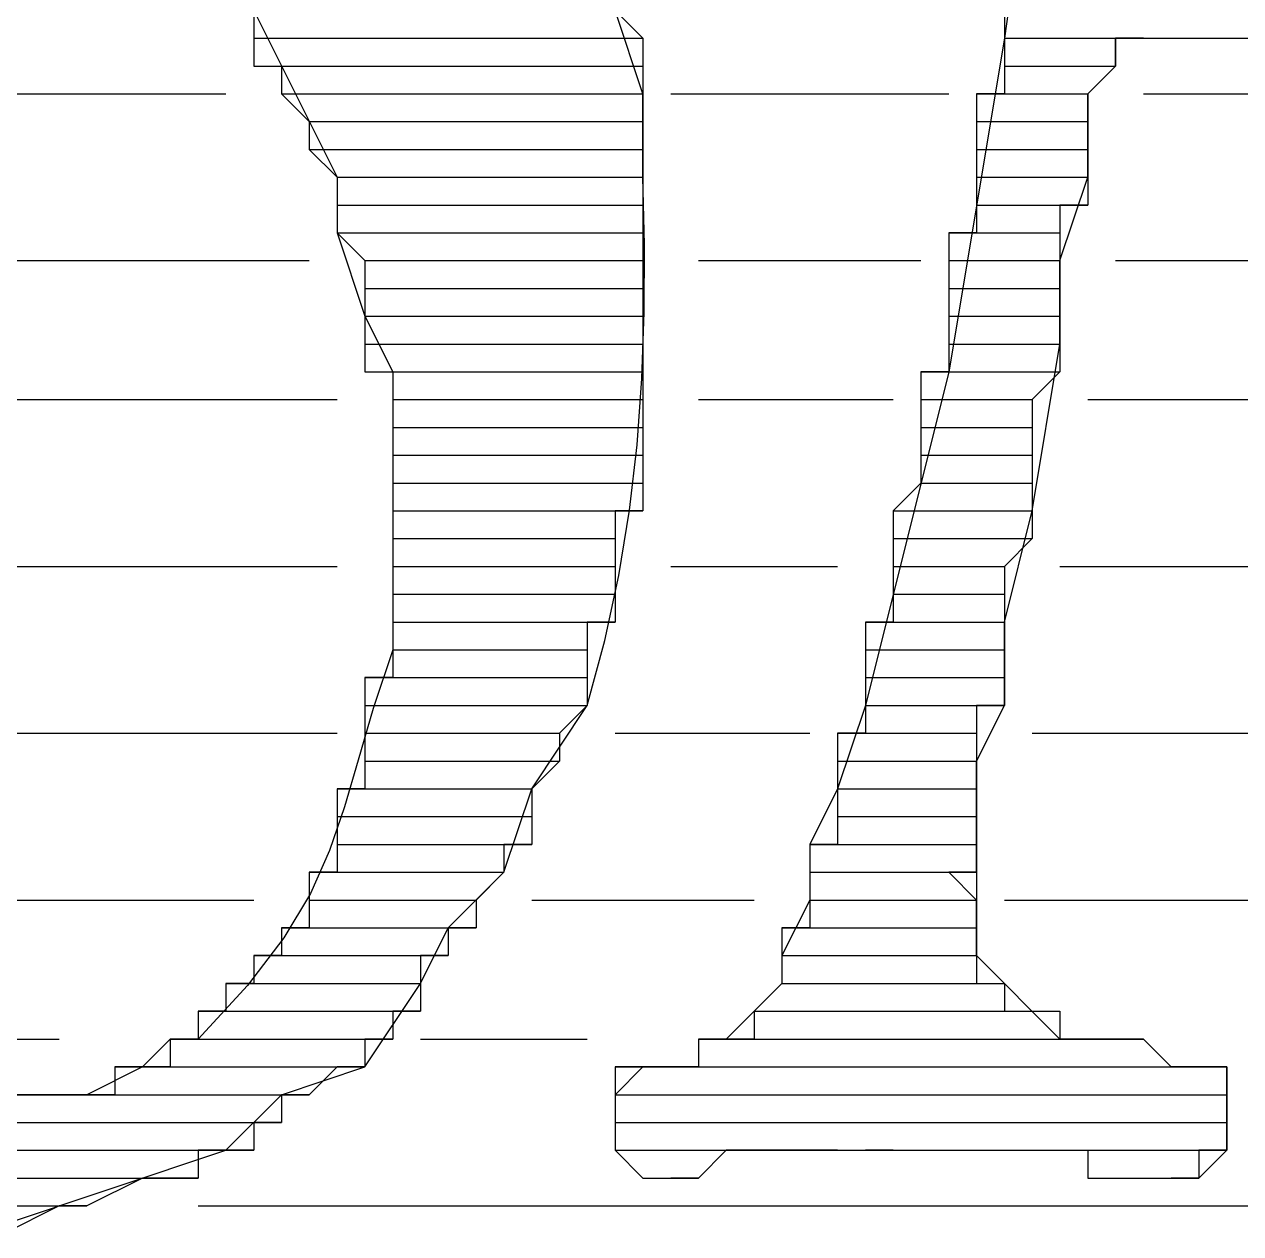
# Model space of a CAD drawing. Header units: metres. Extents: x 45 to 1207, y 17 to 774.
# Drawn here: x 970.02 to 980.52, y 27.12 to 37.56 of the extents above; entities that cross this region are included whole.
import ezdxf

# ---------------------------------------------------------------- set-up
doc = ezdxf.new("R2010")
doc.units = ezdxf.units.M

msp = doc.modelspace()

# ---------------------------------------------------------------- linework, layer by layer
for p, q in [((978.72, 39.12), (978.48, 37.44)), ((972, 37.68), (972, 37.44)), ((972, 37.68), (972.72, 36.24)), ((975.12, 37.68), (975.36, 37.44)), ((975.36, 36.96), (975.12, 37.68)), ((978.48, 37.68), (978.48, 37.44)), ((972, 37.44), (975.36, 37.44)), ((972, 37.44), (975.36, 37.44)), ((972, 37.44), (975.36, 37.44)), ((972, 37.44), (975.36, 37.44)), ((972, 37.44), (975.36, 37.44)), ((972, 37.44), (975.36, 37.44)), ((972, 37.44), (975.36, 37.44)), ((972, 37.44), (975.36, 37.44)), ((972, 37.44), (975.36, 37.44)), ((972, 37.44), (975.36, 37.44)), ((972, 37.44), (975.36, 37.44)), ((972, 37.44), (972, 37.2)), ((972, 37.44), (975.36, 37.44)), ((975.36, 37.44), (975.36, 37.2)), ((978.48, 37.44), (978, 34.56)), ((978.48, 37.44), (986.88, 37.44)), ((978.48, 37.44), (979.68, 37.44)), ((978.48, 37.44), (979.68, 37.44)), ((978.48, 37.44), (979.68, 37.44)), ((978.48, 37.44), (979.68, 37.44)), ((978.48, 37.44), (979.44, 37.44)), ((978.48, 37.44), (979.68, 37.44)), ((978.48, 37.44), (979.44, 37.44)), ((978.48, 37.44), (979.44, 37.44)), ((978.48, 37.44), (979.44, 37.44)), ((978.48, 37.44), (979.44, 37.44)), ((978.48, 37.44), (978.48, 37.2)), ((978.48, 37.44), (979.44, 37.44)), ((979.68, 37.44), (979.44, 37.44)), ((979.44, 37.44), (979.44, 37.2)), ((979.44, 37.2), (979.44, 37.44)), ((979.44, 37.44), (983.52, 37.44)), ((979.68, 37.44), (983.52, 37.44)), ((972, 37.2), (975.36, 37.2)), ((972, 37.2), (975.36, 37.2)), ((972, 37.2), (975.36, 37.2)), ((972.24, 37.2), (975.36, 37.2)), ((972.24, 37.2), (975.36, 37.2)), ((972.24, 37.2), (972.24, 36.96)), ((972.24, 37.2), (975.36, 37.2)), ((975.36, 37.2), (975.36, 36.96)), ((978.48, 37.2), (979.44, 37.2)), ((978.48, 37.2), (979.44, 37.2)), ((978.48, 37.2), (979.44, 37.2)), ((978.48, 37.2), (979.44, 37.2)), ((978.48, 37.2), (979.44, 37.2)), ((978.48, 37.2), (978.48, 36.96)), ((978.48, 37.2), (979.44, 37.2)), ((979.44, 37.2), (979.2, 36.96)), ((979.2, 36.96), (979.44, 37.2)), ((962.16, 36.96), (971.76, 36.96)), ((972.24, 36.96), (975.36, 36.96)), ((972.24, 36.96), (975.36, 36.96)), ((972.24, 36.96), (975.36, 36.96)), ((972.24, 36.96), (975.36, 36.96)), ((972.24, 36.96), (975.36, 36.96)), ((972.24, 36.96), (972.48, 36.72)), ((972.24, 36.96), (975.36, 36.96)), ((975.36, 36.96), (975.36, 36.72)), ((975.36, 36.24), (975.36, 36.96)), ((975.6, 36.96), (978, 36.96)), ((978.48, 36.96), (978.24, 36.96)), ((978.24, 36.96), (979.2, 36.96)), ((978.24, 36.96), (978.24, 36.72)), ((978.24, 36.96), (979.2, 36.96)), ((978.48, 36.96), (979.2, 36.96)), ((978.48, 36.96), (979.2, 36.96)), ((978.48, 36.96), (979.2, 36.96)), ((978.48, 36.96), (979.2, 36.96)), ((979.2, 36.96), (979.2, 36.72)), ((979.2, 36.24), (979.2, 36.96)), ((979.68, 36.96), (983.52, 36.96)), ((972.48, 36.72), (975.36, 36.72)), ((972.48, 36.72), (975.36, 36.72)), ((972.48, 36.72), (975.36, 36.72)), ((972.48, 36.72), (972.48, 36.48)), ((972.48, 36.72), (975.36, 36.72)), ((975.36, 36.72), (975.36, 36.48)), ((978.24, 36.72), (979.2, 36.72)), ((978.24, 36.72), (979.2, 36.72)), ((978.24, 36.72), (979.2, 36.72)), ((978.24, 36.72), (978.24, 36.48)), ((978.24, 36.72), (979.2, 36.72)), ((979.2, 36.72), (979.2, 36.48)), ((972.48, 36.48), (975.36, 36.48)), ((972.48, 36.48), (975.36, 36.48)), ((972.48, 36.48), (975.36, 36.48)), ((972.48, 36.48), (975.36, 36.48)), ((972.48, 36.48), (975.36, 36.48)), ((972.48, 36.48), (975.36, 36.48)), ((972.48, 36.48), (975.36, 36.48)), ((972.48, 36.48), (975.36, 36.48)), ((972.48, 36.48), (975.36, 36.48)), ((972.48, 36.48), (972.72, 36.24)), ((972.48, 36.48), (975.36, 36.48)), ((975.36, 36.48), (975.36, 36.24)), ((978.24, 36.48), (979.2, 36.48)), ((978.24, 36.48), (979.2, 36.48)), ((978.24, 36.48), (979.2, 36.48)), ((978.24, 36.48), (979.2, 36.48)), ((978.24, 36.48), (979.2, 36.48)), ((978.24, 36.48), (979.2, 36.48)), ((978.24, 36.48), (979.2, 36.48)), ((978.24, 36.48), (979.2, 36.48)), ((978.24, 36.48), (979.2, 36.48)), ((978.24, 36.48), (978.24, 36.24)), ((978.24, 36.48), (979.2, 36.48)), ((979.2, 36.48), (979.2, 36.24)), ((972.72, 36.24), (975.36, 36.24)), ((972.72, 36.24), (975.36, 36.24)), ((972.72, 36.24), (975.36, 36.24)), ((972.72, 36.24), (975.36, 36.24)), ((972.72, 36.24), (975.36, 36.24)), ((972.72, 36.24), (975.36, 36.24)), ((972.72, 36.24), (975.36, 36.24)), ((972.72, 36.24), (975.36, 36.24)), ((972.72, 36.24), (975.36, 36.24)), ((972.72, 36.24), (972.72, 36)), ((972.72, 36.24), (975.36, 36.24)), ((972.72, 36.24), (972.72, 35.76)), ((975.36, 36.24), (975.36, 36)), ((978.24, 36.24), (979.2, 36.24)), ((978.24, 36.24), (979.2, 36.24)), ((978.24, 36.24), (979.2, 36.24)), ((978.24, 36.24), (979.2, 36.24)), ((978.24, 36.24), (979.2, 36.24)), ((978.24, 36.24), (979.2, 36.24)), ((978.24, 36.24), (979.2, 36.24)), ((978.24, 36.24), (979.2, 36.24)), ((978.24, 36.24), (979.2, 36.24)), ((978.24, 36.24), (978.24, 36)), ((978.24, 36.24), (979.2, 36.24)), ((978.96, 35.52), (979.2, 36.24)), ((979.2, 36.24), (979.2, 36)), ((972.72, 36), (975.36, 36)), ((972.72, 36), (975.36, 36)), ((972.72, 36), (975.36, 36)), ((972.72, 36), (975.36, 36)), ((972.72, 36), (975.36, 36)), ((972.72, 36), (975.36, 36)), ((972.72, 36), (975.36, 36)), ((972.72, 36), (972.72, 35.76)), ((972.72, 36), (975.36, 36)), ((975.36, 36), (975.36, 35.76)), ((978.24, 36), (979.2, 36)), ((978.24, 36), (979.2, 36)), ((978.24, 36), (979.2, 36)), ((978.24, 36), (979.2, 36)), ((978.24, 36), (979.2, 36)), ((978.24, 36), (978.96, 36)), ((978.24, 36), (979.2, 36)), ((978.24, 36), (978.24, 35.76)), ((978.24, 36), (978.96, 36)), ((979.2, 36), (978.96, 36)), ((978.96, 36), (978.96, 35.76)), ((972.72, 35.76), (975.36, 35.76)), ((972.72, 35.76), (975.36, 35.76)), ((972.72, 35.76), (975.36, 35.76)), ((972.72, 35.76), (972.96, 35.52)), ((972.72, 35.76), (975.36, 35.76)), ((972.72, 35.76), (972.96, 35.04)), ((975.36, 35.76), (975.36, 35.52)), ((978.24, 35.76), (978, 35.76)), ((978, 35.76), (978.96, 35.76)), ((978, 35.76), (978, 35.52)), ((978, 35.76), (978.96, 35.76)), ((978.24, 35.76), (978.96, 35.76)), ((978.24, 35.76), (978.96, 35.76)), ((978.96, 35.76), (978.96, 35.52)), ((966.24, 35.52), (972.48, 35.52)), ((972.96, 35.52), (975.36, 35.52)), ((972.96, 35.52), (975.36, 35.52)), ((972.96, 35.52), (975.36, 35.52)), ((972.96, 35.52), (975.36, 35.52)), ((972.96, 35.52), (975.36, 35.52)), ((972.96, 35.52), (975.36, 35.52)), ((972.96, 35.52), (975.36, 35.52)), ((972.96, 35.52), (975.36, 35.52)), ((972.96, 35.52), (975.36, 35.52)), ((972.96, 35.52), (975.36, 35.52)), ((972.96, 35.52), (975.36, 35.52)), ((972.96, 35.52), (972.96, 35.28)), ((972.96, 35.52), (975.36, 35.52)), ((975.36, 35.52), (975.36, 35.28)), ((975.84, 35.52), (977.76, 35.52)), ((978, 35.52), (978.96, 35.52)), ((978, 35.52), (978.96, 35.52)), ((978, 35.52), (978.96, 35.52)), ((978, 35.52), (978.96, 35.52)), ((978, 35.52), (978.96, 35.52)), ((978, 35.52), (978.96, 35.52)), ((978, 35.52), (978.96, 35.52)), ((978, 35.52), (978.96, 35.52)), ((978, 35.52), (978.96, 35.52)), ((978, 35.52), (978.96, 35.52)), ((978, 35.52), (978.96, 35.52)), ((978, 35.52), (978, 35.28)), ((978, 35.52), (978.96, 35.52)), ((978.96, 35.52), (978.96, 35.28)), ((978.96, 34.8), (978.96, 35.52)), ((979.44, 35.52), (984, 35.52)), ((972.96, 35.28), (975.36, 35.28)), ((972.96, 35.28), (972.96, 35.04)), ((972.96, 35.28), (975.36, 35.28)), ((975.36, 35.28), (975.36, 35.04)), ((978, 35.28), (978.96, 35.28)), ((978, 35.28), (978, 35.04)), ((978, 35.28), (978.96, 35.28)), ((978.96, 35.28), (978.96, 35.04)), ((972.96, 35.04), (975.36, 35.04)), ((972.96, 35.04), (975.36, 35.04)), ((972.96, 35.04), (975.36, 35.04)), ((972.96, 35.04), (975.36, 35.04)), ((972.96, 35.04), (975.36, 35.04)), ((972.96, 35.04), (972.96, 34.8)), ((972.96, 35.04), (975.36, 35.04)), ((972.96, 35.04), (973.2, 34.56)), ((975.36, 35.04), (975.36, 34.8)), ((978, 35.04), (978.96, 35.04)), ((978, 35.04), (978.96, 35.04)), ((978, 35.04), (978.96, 35.04)), ((978, 35.04), (978.96, 35.04)), ((978, 35.04), (978.96, 35.04)), ((978, 35.04), (978, 34.8)), ((978, 35.04), (978.96, 35.04)), ((978.96, 35.04), (978.96, 34.8)), ((972.96, 34.8), (975.36, 34.8)), ((972.96, 34.8), (975.36, 34.8)), ((972.96, 34.8), (975.36, 34.8)), ((972.96, 34.8), (972.96, 34.56)), ((972.96, 34.8), (975.36, 34.8)), ((975.36, 34.8), (975.36, 34.56)), ((978, 34.8), (978.96, 34.8)), ((978, 34.8), (978.96, 34.8)), ((978, 34.8), (978.96, 34.8)), ((978, 34.8), (978, 34.56)), ((978, 34.8), (978.96, 34.8)), ((978.72, 33.36), (978.96, 34.8)), ((978.96, 34.8), (978.96, 34.56)), ((972.96, 34.56), (975.36, 34.56)), ((972.96, 34.56), (975.36, 34.56)), ((972.96, 34.56), (975.36, 34.56)), ((972.96, 34.56), (975.36, 34.56)), ((972.96, 34.56), (975.36, 34.56)), ((972.96, 34.56), (975.36, 34.56)), ((972.96, 34.56), (975.36, 34.56)), ((973.2, 34.56), (973.2, 34.32)), ((973.2, 34.56), (975.36, 34.56)), ((973.2, 34.56), (973.2, 32.16)), ((975.36, 34.56), (975.36, 34.32)), ((978, 34.56), (977.28, 31.68)), ((978, 34.56), (977.76, 34.56)), ((977.76, 34.56), (978.96, 34.56)), ((977.76, 34.56), (978.96, 34.56)), ((977.76, 34.56), (978.96, 34.56)), ((977.76, 34.56), (978.96, 34.56)), ((977.76, 34.56), (978.96, 34.56)), ((977.76, 34.56), (977.76, 34.32)), ((977.76, 34.56), (978.96, 34.56)), ((978, 34.56), (978.96, 34.56)), ((978, 34.56), (978.96, 34.56)), ((978.96, 34.56), (978.72, 34.32)), ((966.48, 34.32), (972.72, 34.32)), ((973.2, 34.32), (975.36, 34.32)), ((973.2, 34.32), (975.36, 34.32)), ((973.2, 34.32), (975.36, 34.32)), ((973.2, 34.32), (973.2, 34.08)), ((973.2, 34.32), (975.36, 34.32)), ((975.36, 34.32), (975.36, 34.08)), ((975.84, 34.32), (977.52, 34.32)), ((977.76, 34.32), (978.72, 34.32)), ((977.76, 34.32), (978.72, 34.32)), ((977.76, 34.32), (978.72, 34.32)), ((977.76, 34.32), (977.76, 34.08)), ((977.76, 34.32), (978.72, 34.32)), ((978.72, 34.32), (978.72, 34.08)), ((979.2, 34.32), (984.24, 34.32)), ((973.2, 34.08), (975.36, 34.08)), ((973.2, 34.08), (973.2, 33.84)), ((973.2, 34.08), (975.36, 34.08)), ((975.36, 34.08), (975.36, 33.84)), ((977.76, 34.08), (978.72, 34.08)), ((977.76, 34.08), (977.76, 33.84)), ((977.76, 34.08), (978.72, 34.08)), ((978.72, 34.08), (978.72, 33.84)), ((973.2, 33.84), (975.36, 33.84)), ((973.2, 33.84), (975.36, 33.84)), ((973.2, 33.84), (975.36, 33.84)), ((973.2, 33.84), (975.36, 33.84)), ((973.2, 33.84), (975.36, 33.84)), ((973.2, 33.84), (973.2, 33.6)), ((973.2, 33.84), (975.36, 33.84)), ((975.36, 33.84), (975.36, 33.6)), ((977.76, 33.84), (978.72, 33.84)), ((977.76, 33.84), (978.72, 33.84)), ((977.76, 33.84), (978.72, 33.84)), ((977.76, 33.84), (978.72, 33.84)), ((977.76, 33.84), (978.72, 33.84)), ((977.76, 33.84), (977.76, 33.6)), ((977.76, 33.84), (978.72, 33.84)), ((978.72, 33.84), (978.72, 33.6)), ((973.2, 33.6), (975.36, 33.6)), ((973.2, 33.6), (975.36, 33.6)), ((973.2, 33.6), (975.36, 33.6)), ((973.2, 33.6), (975.36, 33.6)), ((973.2, 33.6), (975.36, 33.6)), ((973.2, 33.6), (973.2, 33.36)), ((973.2, 33.6), (975.36, 33.6)), ((975.36, 33.6), (975.36, 33.36)), ((977.76, 33.6), (977.52, 33.36)), ((977.76, 33.6), (978.72, 33.6)), ((977.76, 33.6), (978.72, 33.6)), ((977.76, 33.6), (978.72, 33.6)), ((977.76, 33.6), (978.72, 33.6)), ((977.76, 33.6), (978.72, 33.6)), ((977.76, 33.6), (978.72, 33.6)), ((978.72, 33.6), (978.72, 33.36)), ((973.2, 33.36), (975.36, 33.36)), ((973.2, 33.36), (975.36, 33.36)), ((973.2, 33.36), (975.36, 33.36)), ((973.2, 33.36), (975.12, 33.36)), ((973.2, 33.36), (975.36, 33.36)), ((973.2, 33.36), (973.2, 33.12)), ((973.2, 33.36), (975.12, 33.36)), ((975.36, 33.36), (975.12, 33.36)), ((975.12, 33.36), (975.12, 33.12)), ((977.52, 33.36), (978.72, 33.36)), ((977.52, 33.36), (978.72, 33.36)), ((977.52, 33.36), (978.72, 33.36)), ((977.52, 33.36), (978.72, 33.36)), ((977.52, 33.36), (978.72, 33.36)), ((977.52, 33.36), (977.52, 33.12)), ((977.52, 33.36), (978.72, 33.36)), ((978.48, 32.4), (978.72, 33.36)), ((978.72, 33.36), (978.72, 33.12)), ((973.2, 33.12), (975.12, 33.12)), ((973.2, 33.12), (973.2, 32.88)), ((973.2, 33.12), (975.12, 33.12)), ((975.12, 33.12), (975.12, 32.88)), ((977.52, 33.12), (978.72, 33.12)), ((977.52, 33.12), (977.52, 32.88)), ((977.52, 33.12), (978.72, 33.12)), ((978.72, 33.12), (978.48, 32.88)), ((966.96, 32.88), (972.72, 32.88)), ((973.2, 32.88), (975.12, 32.88)), ((973.2, 32.88), (973.2, 32.64)), ((973.2, 32.88), (975.12, 32.88)), ((975.12, 32.88), (975.12, 32.64)), ((975.6, 32.88), (977.04, 32.88)), ((977.52, 32.88), (978.48, 32.88)), ((977.52, 32.88), (977.52, 32.64)), ((977.52, 32.88), (978.48, 32.88)), ((978.48, 32.88), (978.48, 32.64)), ((978.96, 32.88), (984.48, 32.88)), ((973.2, 32.64), (975.12, 32.64)), ((973.2, 32.64), (975.12, 32.64)), ((973.2, 32.64), (975.12, 32.64)), ((973.2, 32.64), (975.12, 32.64)), ((973.2, 32.64), (975.12, 32.64)), ((973.2, 32.64), (975.12, 32.64)), ((973.2, 32.64), (975.12, 32.64)), ((973.2, 32.64), (973.2, 32.4)), ((973.2, 32.64), (975.12, 32.64)), ((975.12, 32.64), (975.12, 32.4)), ((977.52, 32.64), (978.48, 32.64)), ((977.52, 32.64), (978.48, 32.64)), ((977.52, 32.64), (978.48, 32.64)), ((977.52, 32.64), (978.48, 32.64)), ((977.52, 32.64), (978.48, 32.64)), ((977.52, 32.64), (978.48, 32.64)), ((977.52, 32.64), (978.48, 32.64)), ((977.52, 32.64), (977.52, 32.4)), ((977.52, 32.64), (978.48, 32.64)), ((978.48, 32.64), (978.48, 32.4)), ((973.2, 32.4), (975.12, 32.4)), ((973.2, 32.4), (975.12, 32.4)), ((973.2, 32.4), (975.12, 32.4)), ((973.2, 32.4), (974.88, 32.4)), ((973.2, 32.4), (975.12, 32.4)), ((973.2, 32.4), (973.2, 32.16)), ((973.2, 32.4), (974.88, 32.4)), ((975.12, 32.4), (974.88, 32.4)), ((974.88, 32.4), (974.88, 32.16)), ((977.52, 32.4), (977.28, 32.4)), ((977.28, 32.4), (978.48, 32.4)), ((977.28, 32.4), (978.48, 32.4)), ((977.28, 32.4), (978.48, 32.4)), ((977.28, 32.4), (977.28, 32.16)), ((977.28, 32.4), (978.48, 32.4)), ((977.52, 32.4), (978.48, 32.4)), ((977.52, 32.4), (978.48, 32.4)), ((978.48, 32.4), (978.48, 32.16)), ((978.48, 31.68), (978.48, 32.4)), ((973.2, 32.16), (974.88, 32.16)), ((973.2, 32.16), (974.88, 32.16)), ((973.2, 32.16), (974.88, 32.16)), ((973.2, 32.16), (974.88, 32.16)), ((973.2, 32.16), (974.88, 32.16)), ((973.2, 32.16), (973.2, 31.92)), ((973.2, 32.16), (974.88, 32.16)), ((974.88, 32.16), (974.88, 31.92)), ((977.28, 32.16), (978.48, 32.16)), ((977.28, 32.16), (978.48, 32.16)), ((977.28, 32.16), (978.48, 32.16)), ((977.28, 32.16), (978.48, 32.16)), ((977.28, 32.16), (978.48, 32.16)), ((977.28, 32.16), (977.28, 31.92)), ((977.28, 32.16), (978.48, 32.16)), ((978.48, 32.16), (978.48, 31.92)), ((973.2, 31.92), (972.96, 31.92)), ((972.96, 31.92), (974.88, 31.92)), ((972.96, 31.92), (972.96, 31.68)), ((972.96, 31.92), (974.88, 31.92)), ((973.2, 31.92), (974.88, 31.92)), ((973.2, 31.92), (974.88, 31.92)), ((974.88, 31.92), (974.88, 31.68)), ((977.28, 31.92), (978.48, 31.92)), ((977.28, 31.92), (978.48, 31.92)), ((977.28, 31.92), (978.48, 31.92)), ((977.28, 31.92), (977.28, 31.68)), ((977.28, 31.92), (978.48, 31.92)), ((978.48, 31.92), (978.48, 31.68)), ((972.96, 31.68), (974.88, 31.68)), ((972.96, 31.68), (974.88, 31.68)), ((972.96, 31.68), (974.88, 31.68)), ((972.96, 31.68), (974.88, 31.68)), ((972.96, 31.68), (974.88, 31.68)), ((972.96, 31.68), (974.88, 31.68)), ((972.96, 31.68), (974.88, 31.68)), ((972.96, 31.68), (974.88, 31.68)), ((972.96, 31.68), (974.88, 31.68)), ((972.96, 31.68), (974.88, 31.68)), ((972.96, 31.68), (974.88, 31.68)), ((972.96, 31.68), (974.88, 31.68)), ((972.96, 31.68), (974.88, 31.68)), ((972.96, 31.68), (972.96, 31.44)), ((972.96, 31.68), (974.88, 31.68)), ((974.4, 30.96), (974.88, 31.68)), ((974.88, 31.68), (974.64, 31.44)), ((977.28, 31.68), (977.04, 30.96)), ((977.28, 31.68), (978.48, 31.68)), ((977.28, 31.68), (978.48, 31.68)), ((977.28, 31.68), (978.48, 31.68)), ((977.28, 31.68), (978.48, 31.68)), ((977.28, 31.68), (978.48, 31.68)), ((977.28, 31.68), (978.24, 31.68)), ((977.28, 31.68), (978.48, 31.68)), ((977.28, 31.68), (978.24, 31.68)), ((977.28, 31.68), (978.24, 31.68)), ((977.28, 31.68), (978.24, 31.68)), ((977.28, 31.68), (978.24, 31.68)), ((977.28, 31.68), (978.24, 31.68)), ((977.28, 31.68), (978.24, 31.68)), ((977.28, 31.68), (977.28, 31.44)), ((977.28, 31.68), (978.24, 31.68)), ((978.48, 31.68), (978.24, 31.68)), ((978.24, 31.68), (978.24, 31.44)), ((978.24, 31.2), (978.48, 31.68)), ((967.2, 31.44), (972.72, 31.44)), ((972.96, 31.44), (974.64, 31.44)), ((972.96, 31.44), (974.64, 31.44)), ((972.96, 31.44), (974.64, 31.44)), ((972.96, 31.44), (974.64, 31.44)), ((972.96, 31.44), (974.64, 31.44)), ((972.96, 31.44), (972.96, 31.2)), ((972.96, 31.44), (974.64, 31.44)), ((974.64, 31.44), (974.64, 31.2)), ((975.12, 31.44), (976.8, 31.44)), ((977.28, 31.44), (977.04, 31.44)), ((977.04, 31.44), (978.24, 31.44)), ((977.04, 31.44), (978.24, 31.44)), ((977.04, 31.44), (978.24, 31.44)), ((977.04, 31.44), (977.04, 31.2)), ((977.04, 31.44), (978.24, 31.44)), ((977.28, 31.44), (978.24, 31.44)), ((977.28, 31.44), (978.24, 31.44)), ((978.24, 31.44), (978.24, 31.2)), ((978.72, 31.44), (984.72, 31.44)), ((972.96, 31.2), (974.64, 31.2)), ((972.96, 31.2), (974.64, 31.2)), ((972.96, 31.2), (974.64, 31.2)), ((972.96, 31.2), (974.64, 31.2)), ((972.96, 31.2), (974.64, 31.2)), ((972.96, 31.2), (974.64, 31.2)), ((972.96, 31.2), (974.64, 31.2)), ((972.96, 31.2), (974.64, 31.2)), ((972.96, 31.2), (974.64, 31.2)), ((972.96, 31.2), (972.96, 30.96)), ((972.96, 31.2), (974.64, 31.2)), ((974.64, 31.2), (974.4, 30.96)), ((977.04, 31.2), (978.24, 31.2)), ((977.04, 31.2), (978.24, 31.2)), ((977.04, 31.2), (978.24, 31.2)), ((977.04, 31.2), (978.24, 31.2)), ((977.04, 31.2), (978.24, 31.2)), ((977.04, 31.2), (978.24, 31.2)), ((977.04, 31.2), (978.24, 31.2)), ((977.04, 31.2), (978.24, 31.2)), ((977.04, 31.2), (978.24, 31.2)), ((977.04, 31.2), (977.04, 30.96)), ((977.04, 31.2), (978.24, 31.2)), ((978.24, 31.2), (978.24, 30.96)), ((978.24, 30.24), (978.24, 31.2)), ((972.96, 30.96), (972.72, 30.96)), ((972.72, 30.96), (974.4, 30.96)), ((972.72, 30.96), (974.4, 30.96)), ((972.72, 30.96), (974.4, 30.96)), ((972.72, 30.96), (972.72, 30.72)), ((972.72, 30.96), (974.4, 30.96)), ((972.96, 30.96), (974.4, 30.96)), ((972.96, 30.96), (974.4, 30.96)), ((972.96, 30.96), (974.4, 30.96)), ((972.96, 30.96), (974.4, 30.96)), ((972.96, 30.96), (974.4, 30.96)), ((972.96, 30.96), (974.4, 30.96)), ((972.96, 30.96), (974.4, 30.96)), ((972.96, 30.96), (974.4, 30.96)), ((974.16, 30.24), (974.4, 30.96)), ((974.4, 30.96), (974.4, 30.72)), ((977.04, 30.96), (976.8, 30.48)), ((977.04, 30.96), (978.24, 30.96)), ((977.04, 30.96), (978.24, 30.96)), ((977.04, 30.96), (978.24, 30.96)), ((977.04, 30.96), (978.24, 30.96)), ((977.04, 30.96), (978.24, 30.96)), ((977.04, 30.96), (978.24, 30.96)), ((977.04, 30.96), (978.24, 30.96)), ((977.04, 30.96), (978.24, 30.96)), ((977.04, 30.96), (978.24, 30.96)), ((977.04, 30.96), (978.24, 30.96)), ((977.04, 30.96), (978.24, 30.96)), ((977.04, 30.96), (977.04, 30.72)), ((977.04, 30.96), (978.24, 30.96)), ((978.24, 30.96), (978.24, 30.72)), ((972.72, 30.72), (974.4, 30.72)), ((972.72, 30.72), (974.4, 30.72)), ((972.72, 30.72), (974.4, 30.72)), ((972.72, 30.72), (972.72, 30.48)), ((972.72, 30.72), (974.4, 30.72)), ((974.4, 30.72), (974.4, 30.48)), ((977.04, 30.72), (978.24, 30.72)), ((977.04, 30.72), (978.24, 30.72)), ((977.04, 30.72), (978.24, 30.72)), ((977.04, 30.72), (977.04, 30.48)), ((977.04, 30.72), (978.24, 30.72)), ((978.24, 30.72), (978.24, 30.48)), ((972.72, 30.48), (974.4, 30.48)), ((972.72, 30.48), (974.4, 30.48)), ((972.72, 30.48), (974.4, 30.48)), ((972.72, 30.48), (974.16, 30.48)), ((972.72, 30.48), (974.4, 30.48)), ((972.72, 30.48), (974.16, 30.48)), ((972.72, 30.48), (974.16, 30.48)), ((972.72, 30.48), (974.16, 30.48)), ((972.72, 30.48), (974.16, 30.48)), ((972.72, 30.48), (974.16, 30.48)), ((972.72, 30.48), (974.16, 30.48)), ((972.72, 30.48), (974.16, 30.48)), ((972.72, 30.48), (974.16, 30.48)), ((972.72, 30.48), (972.72, 30.24)), ((972.72, 30.48), (974.16, 30.48)), ((974.4, 30.48), (974.16, 30.48)), ((974.16, 30.48), (974.16, 30.24)), ((977.04, 30.48), (976.8, 30.48)), ((976.8, 30.48), (978.24, 30.48)), ((976.8, 30.48), (978.24, 30.48)), ((976.8, 30.48), (978.24, 30.48)), ((976.8, 30.48), (976.8, 30.24)), ((976.8, 30.48), (978.24, 30.48)), ((976.8, 30.48), (976.8, 30)), ((977.04, 30.48), (978.24, 30.48)), ((977.04, 30.48), (978.24, 30.48)), ((977.04, 30.48), (978.24, 30.48)), ((977.04, 30.48), (978.24, 30.48)), ((977.04, 30.48), (978.24, 30.48)), ((977.04, 30.48), (978.24, 30.48)), ((977.04, 30.48), (978.24, 30.48)), ((977.04, 30.48), (978.24, 30.48)), ((977.04, 30.48), (978.24, 30.48)), ((977.04, 30.48), (978.24, 30.48)), ((978.24, 30.48), (978.24, 30.24)), ((972.72, 30.24), (972.48, 30.24)), ((972.48, 30.24), (974.16, 30.24)), ((972.48, 30.24), (974.16, 30.24)), ((972.48, 30.24), (974.16, 30.24)), ((972.48, 30.24), (974.16, 30.24)), ((972.48, 30.24), (974.16, 30.24)), ((972.48, 30.24), (974.16, 30.24)), ((972.48, 30.24), (974.16, 30.24)), ((972.48, 30.24), (972.48, 30)), ((972.48, 30.24), (974.16, 30.24)), ((972.72, 30.24), (974.16, 30.24)), ((972.72, 30.24), (974.16, 30.24)), ((972.72, 30.24), (974.16, 30.24)), ((972.72, 30.24), (974.16, 30.24)), ((972.72, 30.24), (974.16, 30.24)), ((972.72, 30.24), (974.16, 30.24)), ((972.72, 30.24), (974.16, 30.24)), ((972.72, 30.24), (974.16, 30.24)), ((973.68, 29.76), (974.16, 30.24)), ((974.16, 30.24), (973.92, 30)), ((976.8, 30.24), (978.24, 30.24)), ((976.8, 30.24), (978.24, 30.24)), ((976.8, 30.24), (978.24, 30.24)), ((976.8, 30.24), (978.24, 30.24)), ((976.8, 30.24), (978.24, 30.24)), ((976.8, 30.24), (978.24, 30.24)), ((976.8, 30.24), (978.24, 30.24)), ((976.8, 30.24), (978.24, 30.24)), ((976.8, 30.24), (978.24, 30.24)), ((976.8, 30.24), (978.24, 30.24)), ((976.8, 30.24), (978.24, 30.24)), ((976.8, 30.24), (978, 30.24)), ((976.8, 30.24), (978.24, 30.24)), ((976.8, 30.24), (978.24, 30.24)), ((976.8, 30.24), (978.24, 30.24)), ((976.8, 30.24), (976.8, 30)), ((976.8, 30.24), (978.24, 30.24)), ((978.24, 30.24), (978, 30.24)), ((978.24, 30), (978, 30.24)), ((978, 30.24), (978.24, 30.24)), ((978.24, 30.24), (978.24, 30)), ((967.92, 30), (972, 30)), ((972.48, 30), (973.92, 30)), ((972.48, 30), (973.92, 30)), ((972.48, 30), (973.92, 30)), ((972.48, 30), (973.92, 30)), ((972.48, 30), (973.92, 30)), ((972.48, 30), (973.92, 30)), ((972.48, 30), (973.92, 30)), ((972.48, 30), (973.92, 30)), ((972.48, 30), (973.92, 30)), ((972.48, 30), (973.92, 30)), ((972.48, 30), (973.92, 30)), ((972.48, 30), (973.92, 30)), ((972.48, 30), (973.92, 30)), ((972.48, 30), (973.92, 30)), ((972.48, 30), (973.92, 30)), ((972.48, 30), (972.48, 29.76)), ((972.48, 30), (973.92, 30)), ((973.92, 30), (973.92, 29.76)), ((974.4, 30), (976.32, 30)), ((976.8, 30), (976.56, 29.52)), ((976.8, 30), (978.24, 30)), ((976.8, 30), (978.24, 30)), ((976.8, 30), (978.24, 30)), ((976.8, 30), (978.24, 30)), ((976.8, 30), (978.24, 30)), ((976.8, 30), (978.24, 30)), ((976.8, 30), (978.24, 30)), ((976.8, 30), (978.24, 30)), ((976.8, 30), (978.24, 30)), ((976.8, 30), (978.24, 30)), ((976.8, 30), (978.24, 30)), ((976.8, 30), (978.24, 30)), ((976.8, 30), (978.24, 30)), ((976.8, 30), (978.24, 30)), ((976.8, 30), (978.24, 30)), ((976.8, 30), (976.8, 29.76)), ((976.8, 30), (978.24, 30)), ((978.24, 30), (978.24, 29.76)), ((978.24, 29.52), (978.24, 30)), ((978.48, 30), (984.96, 30)), ((972.48, 29.76), (972.24, 29.76)), ((972.24, 29.76), (973.92, 29.76)), ((972.24, 29.76), (973.92, 29.76)), ((972.24, 29.76), (973.92, 29.76)), ((972.24, 29.76), (973.68, 29.76)), ((972.24, 29.76), (973.92, 29.76)), ((972.24, 29.76), (973.68, 29.76)), ((972.24, 29.76), (973.68, 29.76)), ((972.24, 29.76), (973.68, 29.76)), ((972.24, 29.76), (973.68, 29.76)), ((972.24, 29.76), (972.24, 29.52)), ((972.24, 29.76), (973.68, 29.76)), ((972.48, 29.76), (973.92, 29.76)), ((972.48, 29.76), (973.92, 29.76)), ((972.48, 29.76), (973.92, 29.76)), ((972.48, 29.76), (973.92, 29.76)), ((973.44, 29.28), (973.68, 29.76)), ((973.92, 29.76), (973.68, 29.76)), ((973.68, 29.76), (973.68, 29.52)), ((976.8, 29.76), (976.56, 29.76)), ((976.56, 29.76), (978.24, 29.76)), ((976.56, 29.76), (978.24, 29.76)), ((976.56, 29.76), (978.24, 29.76)), ((976.56, 29.76), (976.56, 29.52)), ((976.56, 29.76), (978.24, 29.76)), ((976.8, 29.76), (978.24, 29.76)), ((976.8, 29.76), (978.24, 29.76)), ((976.8, 29.76), (978.24, 29.76)), ((976.8, 29.76), (978.24, 29.76)), ((976.8, 29.76), (978.24, 29.76)), ((976.8, 29.76), (978.24, 29.76)), ((976.8, 29.76), (978.24, 29.76)), ((976.8, 29.76), (978.24, 29.76)), ((976.8, 29.76), (978.24, 29.76)), ((976.8, 29.76), (978.24, 29.76)), ((978.24, 29.76), (978.24, 29.52)), ((972.24, 29.52), (972, 29.52)), ((972, 29.52), (973.68, 29.52)), ((972, 29.52), (973.44, 29.52)), ((972, 29.52), (973.68, 29.52)), ((972, 29.52), (973.44, 29.52)), ((972, 29.52), (973.44, 29.52)), ((972, 29.52), (972, 29.28)), ((972, 29.52), (973.44, 29.52)), ((972.24, 29.52), (973.68, 29.52)), ((972.24, 29.52), (973.68, 29.52)), ((972.24, 29.52), (973.68, 29.52)), ((972.24, 29.52), (973.68, 29.52)), ((972.24, 29.52), (973.68, 29.52)), ((972.24, 29.52), (973.68, 29.52)), ((972.24, 29.52), (973.68, 29.52)), ((972.24, 29.52), (973.68, 29.52)), ((972.24, 29.52), (973.68, 29.52)), ((972.24, 29.52), (973.68, 29.52)), ((972.24, 29.52), (973.68, 29.52)), ((972.24, 29.52), (973.68, 29.52)), ((973.68, 29.52), (973.44, 29.52)), ((973.44, 29.52), (973.44, 29.28)), ((976.56, 29.52), (978.24, 29.52)), ((976.56, 29.52), (978.24, 29.52)), ((976.56, 29.52), (978.24, 29.52)), ((976.56, 29.52), (978.24, 29.52)), ((976.56, 29.52), (978.24, 29.52)), ((976.56, 29.52), (978.24, 29.52)), ((976.56, 29.52), (978.24, 29.52)), ((976.56, 29.52), (978.24, 29.52)), ((976.56, 29.52), (978.24, 29.52)), ((976.56, 29.52), (978.24, 29.52)), ((976.56, 29.52), (978.24, 29.52)), ((976.56, 29.52), (978.24, 29.52)), ((976.56, 29.52), (978.24, 29.52)), ((976.56, 29.52), (978.24, 29.52)), ((976.56, 29.52), (978.24, 29.52)), ((976.56, 29.52), (978.24, 29.52)), ((976.56, 29.52), (978.24, 29.52)), ((976.56, 29.52), (976.56, 29.28)), ((976.56, 29.52), (978.24, 29.52)), ((976.56, 29.52), (976.56, 29.28)), ((978.24, 29.52), (978.24, 29.28)), ((978.96, 28.8), (978.24, 29.52)), ((972, 29.28), (971.76, 29.28)), ((971.76, 29.28), (973.44, 29.28)), ((971.76, 29.28), (973.44, 29.28)), ((971.76, 29.28), (973.44, 29.28)), ((971.76, 29.28), (971.76, 29.04)), ((971.76, 29.28), (973.44, 29.28)), ((972, 29.28), (973.44, 29.28)), ((972, 29.28), (973.44, 29.28)), ((972, 29.28), (973.44, 29.28)), ((972, 29.28), (973.44, 29.28)), ((972, 29.28), (973.44, 29.28)), ((972, 29.28), (973.44, 29.28)), ((972, 29.28), (973.44, 29.28)), ((972, 29.28), (973.44, 29.28)), ((972, 29.28), (973.44, 29.28)), ((972, 29.28), (973.44, 29.28)), ((972, 29.28), (973.44, 29.28)), ((972, 29.28), (973.44, 29.28)), ((972, 29.28), (973.44, 29.28)), ((972, 29.28), (973.44, 29.28)), ((972, 29.28), (973.44, 29.28)), ((972, 29.28), (973.44, 29.28)), ((972, 29.28), (973.44, 29.28)), ((972, 29.28), (973.44, 29.28)), ((972, 29.28), (973.44, 29.28)), ((972, 29.28), (973.44, 29.28)), ((972, 29.28), (973.44, 29.28)), ((972, 29.28), (973.44, 29.28)), ((972.96, 28.56), (973.44, 29.28)), ((973.44, 29.28), (973.44, 29.04)), ((976.56, 29.28), (976.08, 28.8)), ((976.56, 29.28), (976.32, 29.04)), ((976.56, 29.28), (978.24, 29.28)), ((976.56, 29.28), (978.24, 29.28)), ((976.56, 29.28), (978.24, 29.28)), ((976.56, 29.28), (978.48, 29.28)), ((976.56, 29.28), (978.48, 29.28)), ((976.56, 29.28), (978.48, 29.28)), ((976.56, 29.28), (978.48, 29.28)), ((976.56, 29.28), (978.48, 29.28)), ((976.56, 29.28), (978.48, 29.28)), ((976.56, 29.28), (978.48, 29.28)), ((976.56, 29.28), (978.48, 29.28)), ((976.56, 29.28), (978.48, 29.28)), ((976.56, 29.28), (978.48, 29.28)), ((976.56, 29.28), (978.48, 29.28)), ((976.56, 29.28), (978.48, 29.28)), ((976.56, 29.28), (978.48, 29.28)), ((976.56, 29.28), (978.48, 29.28)), ((976.56, 29.28), (978.48, 29.28)), ((976.56, 29.28), (978.48, 29.28)), ((976.56, 29.28), (978.48, 29.28)), ((976.56, 29.28), (978.48, 29.28)), ((976.56, 29.28), (978.48, 29.28)), ((976.56, 29.28), (978.48, 29.28)), ((976.56, 29.28), (978.48, 29.28)), ((976.56, 29.28), (978.48, 29.28)), ((976.56, 29.28), (978.48, 29.28)), ((978.48, 29.28), (978.48, 29.04)), ((971.76, 29.04), (971.52, 29.04)), ((971.52, 29.04), (973.2, 29.04)), ((971.52, 29.04), (973.2, 29.04)), ((971.52, 29.04), (973.2, 29.04)), ((971.52, 29.04), (973.2, 29.04)), ((971.52, 29.04), (973.2, 29.04)), ((971.52, 29.04), (971.52, 28.8)), ((971.52, 29.04), (973.2, 29.04)), ((971.76, 29.04), (973.44, 29.04)), ((971.76, 29.04), (973.44, 29.04)), ((971.76, 29.04), (973.44, 29.04)), ((971.76, 29.04), (973.2, 29.04)), ((971.76, 29.04), (973.44, 29.04)), ((971.76, 29.04), (973.2, 29.04)), ((971.76, 29.04), (973.2, 29.04)), ((971.76, 29.04), (973.2, 29.04)), ((971.76, 29.04), (973.2, 29.04)), ((971.76, 29.04), (973.2, 29.04)), ((971.76, 29.04), (973.2, 29.04)), ((971.76, 29.04), (973.2, 29.04)), ((971.76, 29.04), (973.2, 29.04)), ((971.76, 29.04), (973.2, 29.04)), ((971.76, 29.04), (973.2, 29.04)), ((971.76, 29.04), (973.2, 29.04)), ((971.76, 29.04), (973.2, 29.04)), ((971.76, 29.04), (973.2, 29.04)), ((971.76, 29.04), (973.2, 29.04)), ((971.76, 29.04), (973.2, 29.04)), ((973.44, 29.04), (973.2, 29.04)), ((973.2, 29.04), (973.2, 28.8)), ((976.32, 29.04), (978.48, 29.04)), ((976.32, 29.04), (978.48, 29.04)), ((976.32, 29.04), (978.48, 29.04)), ((976.32, 29.04), (978.72, 29.04)), ((976.32, 29.04), (978.72, 29.04)), ((976.32, 29.04), (978.72, 29.04)), ((976.32, 29.04), (978.72, 29.04)), ((976.32, 29.04), (978.72, 29.04)), ((976.32, 29.04), (978.72, 29.04)), ((976.32, 29.04), (978.72, 29.04)), ((976.32, 29.04), (978.72, 29.04)), ((976.32, 29.04), (978.72, 29.04)), ((976.32, 29.04), (978.72, 29.04)), ((976.32, 29.04), (978.72, 29.04)), ((976.32, 29.04), (978.72, 29.04)), ((976.32, 29.04), (978.72, 29.04)), ((976.32, 29.04), (978.72, 29.04)), ((976.32, 29.04), (978.72, 29.04)), ((976.32, 29.04), (978.72, 29.04)), ((976.32, 29.04), (978.96, 29.04)), ((976.32, 29.04), (978.96, 29.04)), ((976.32, 29.04), (978.96, 29.04)), ((976.32, 29.04), (978.96, 29.04)), ((976.32, 29.04), (978.96, 29.04)), ((976.32, 29.04), (978.96, 29.04)), ((976.32, 29.04), (976.32, 28.8)), ((976.32, 29.04), (978.96, 29.04)), ((978.96, 29.04), (978.96, 28.8)), ((969.6, 28.8), (970.32, 28.8)), ((971.28, 28.8), (971.04, 28.56)), ((971.52, 28.8), (971.28, 28.8)), ((971.28, 28.8), (972.96, 28.8)), ((971.28, 28.8), (972.96, 28.8)), ((971.28, 28.8), (972.96, 28.8)), ((971.28, 28.8), (972.96, 28.8)), ((971.28, 28.8), (972.96, 28.8)), ((971.28, 28.8), (972.96, 28.8)), ((971.28, 28.8), (972.96, 28.8)), ((971.28, 28.8), (972.96, 28.8)), ((971.28, 28.8), (972.96, 28.8)), ((971.28, 28.8), (972.96, 28.8)), ((971.28, 28.8), (972.96, 28.8)), ((971.28, 28.8), (972.96, 28.8)), ((971.28, 28.8), (972.96, 28.8)), ((971.28, 28.8), (972.96, 28.8)), ((971.28, 28.8), (972.96, 28.8)), ((971.28, 28.8), (971.28, 28.56)), ((971.28, 28.8), (972.96, 28.8)), ((971.52, 28.8), (971.28, 28.8)), ((971.52, 28.8), (973.2, 28.8)), ((971.52, 28.8), (973.2, 28.8)), ((971.52, 28.8), (973.2, 28.8)), ((971.52, 28.8), (972.96, 28.8)), ((971.52, 28.8), (973.2, 28.8)), ((971.52, 28.8), (972.96, 28.8)), ((971.52, 28.8), (972.96, 28.8)), ((971.52, 28.8), (972.96, 28.8)), ((971.52, 28.8), (972.96, 28.8)), ((971.52, 28.8), (972.96, 28.8)), ((971.52, 28.8), (972.96, 28.8)), ((971.52, 28.8), (972.96, 28.8)), ((973.2, 28.8), (972.96, 28.8)), ((972.96, 28.8), (972.96, 28.56)), ((973.44, 28.8), (974.88, 28.8)), ((976.08, 28.8), (975.84, 28.8)), ((975.84, 28.8), (979.44, 28.8)), ((975.84, 28.8), (979.44, 28.8)), ((975.84, 28.8), (979.44, 28.8)), ((975.84, 28.8), (979.44, 28.8)), ((975.84, 28.8), (979.44, 28.8)), ((975.84, 28.8), (979.44, 28.8)), ((975.84, 28.8), (979.44, 28.8)), ((975.84, 28.8), (979.68, 28.8)), ((975.84, 28.8), (979.68, 28.8)), ((975.84, 28.8), (979.68, 28.8)), ((975.84, 28.8), (979.68, 28.8)), ((975.84, 28.8), (975.84, 28.56)), ((975.84, 28.8), (979.68, 28.8)), ((976.08, 28.8), (975.84, 28.8)), ((975.84, 28.8), (975.84, 28.56)), ((976.32, 28.8), (976.08, 28.8)), ((976.08, 28.8), (978.96, 28.8)), ((976.08, 28.8), (978.96, 28.8)), ((976.08, 28.8), (978.96, 28.8)), ((976.08, 28.8), (979.2, 28.8)), ((976.08, 28.8), (979.2, 28.8)), ((976.08, 28.8), (979.2, 28.8)), ((976.08, 28.8), (979.2, 28.8)), ((976.08, 28.8), (979.2, 28.8)), ((976.08, 28.8), (979.2, 28.8)), ((976.08, 28.8), (979.2, 28.8)), ((976.08, 28.8), (979.2, 28.8)), ((976.08, 28.8), (979.44, 28.8)), ((976.32, 28.8), (978.96, 28.8)), ((976.32, 28.8), (978.96, 28.8)), ((976.32, 28.8), (978.96, 28.8)), ((976.32, 28.8), (978.96, 28.8)), ((979.68, 28.8), (978.96, 28.8)), ((979.68, 28.8), (979.92, 28.56)), ((979.92, 28.56), (979.68, 28.8)), ((971.04, 28.56), (970.56, 28.32)), ((971.04, 28.56), (970.8, 28.56)), ((970.8, 28.56), (972.72, 28.56)), ((970.8, 28.56), (972.72, 28.56)), ((970.8, 28.56), (972.72, 28.56)), ((970.8, 28.56), (972.72, 28.56)), ((970.8, 28.56), (972.72, 28.56)), ((970.8, 28.56), (972.72, 28.56)), ((970.8, 28.56), (972.72, 28.56)), ((970.8, 28.56), (972.72, 28.56)), ((970.8, 28.56), (972.72, 28.56)), ((970.8, 28.56), (972.72, 28.56)), ((970.8, 28.56), (972.72, 28.56)), ((970.8, 28.56), (970.8, 28.32)), ((970.8, 28.56), (972.72, 28.56)), ((971.28, 28.56), (971.04, 28.56)), ((971.04, 28.56), (972.72, 28.56)), ((971.04, 28.56), (972.72, 28.56)), ((971.04, 28.56), (972.72, 28.56)), ((971.04, 28.56), (972.72, 28.56)), ((971.04, 28.56), (972.72, 28.56)), ((971.04, 28.56), (972.72, 28.56)), ((971.04, 28.56), (972.72, 28.56)), ((971.04, 28.56), (972.72, 28.56)), ((971.04, 28.56), (972.72, 28.56)), ((971.04, 28.56), (972.72, 28.56)), ((971.04, 28.56), (972.72, 28.56)), ((971.04, 28.56), (972.72, 28.56)), ((971.04, 28.56), (972.72, 28.56)), ((971.04, 28.56), (972.72, 28.56)), ((971.04, 28.56), (972.72, 28.56)), ((971.04, 28.56), (972.72, 28.56)), ((971.28, 28.56), (972.96, 28.56)), ((971.28, 28.56), (972.96, 28.56)), ((971.28, 28.56), (972.96, 28.56)), ((971.28, 28.56), (972.96, 28.56)), ((971.28, 28.56), (972.96, 28.56)), ((971.28, 28.56), (972.96, 28.56)), ((972.24, 28.32), (972.96, 28.56)), ((972.72, 28.56), (972.48, 28.32)), ((972.96, 28.56), (972.72, 28.56)), ((975.36, 28.56), (975.12, 28.56)), ((975.12, 28.56), (980.4, 28.56)), ((975.12, 28.56), (980.4, 28.56)), ((975.12, 28.56), (980.4, 28.56)), ((975.12, 28.56), (975.12, 28.32)), ((975.12, 28.56), (980.4, 28.56)), ((975.36, 28.56), (975.12, 28.32)), ((975.6, 28.56), (975.36, 28.56)), ((975.36, 28.56), (980.16, 28.56)), ((975.36, 28.56), (980.16, 28.56)), ((975.36, 28.56), (980.16, 28.56)), ((975.36, 28.56), (980.16, 28.56)), ((975.36, 28.56), (980.16, 28.56)), ((975.36, 28.56), (980.16, 28.56)), ((975.36, 28.56), (980.16, 28.56)), ((975.36, 28.56), (980.4, 28.56)), ((975.36, 28.56), (980.4, 28.56)), ((975.36, 28.56), (980.4, 28.56)), ((975.36, 28.56), (980.4, 28.56)), ((975.36, 28.56), (980.4, 28.56)), ((975.36, 28.56), (980.4, 28.56)), ((975.36, 28.56), (980.4, 28.56)), ((975.36, 28.56), (980.4, 28.56)), ((975.36, 28.56), (980.4, 28.56)), ((975.36, 28.56), (980.4, 28.56)), ((975.36, 28.56), (980.4, 28.56)), ((975.84, 28.56), (975.36, 28.56)), ((975.84, 28.56), (975.6, 28.56)), ((975.6, 28.56), (979.92, 28.56)), ((975.6, 28.56), (979.92, 28.56)), ((975.6, 28.56), (979.92, 28.56)), ((975.6, 28.56), (980.16, 28.56)), ((975.6, 28.56), (980.16, 28.56)), ((975.6, 28.56), (980.16, 28.56)), ((975.6, 28.56), (980.16, 28.56)), ((975.6, 28.56), (980.16, 28.56)), ((975.6, 28.56), (980.16, 28.56)), ((975.6, 28.56), (980.16, 28.56)), ((975.84, 28.56), (979.92, 28.56)), ((975.84, 28.56), (979.92, 28.56)), ((980.4, 28.56), (979.92, 28.56)), ((980.4, 28.56), (980.4, 28.32)), ((980.4, 27.84), (980.4, 28.56)), ((965.28, 28.32), (970.08, 28.32)), ((965.28, 28.32), (970.08, 28.32)), ((965.28, 28.32), (972.48, 28.32)), ((965.28, 28.32), (972.48, 28.32)), ((965.28, 28.32), (972.48, 28.32)), ((965.28, 28.32), (972.48, 28.32)), ((965.28, 28.32), (972.48, 28.32)), ((965.28, 28.32), (972.48, 28.32)), ((965.52, 28.32), (972.48, 28.32)), ((965.52, 28.32), (972.48, 28.32)), ((965.52, 28.32), (972.24, 28.32)), ((965.52, 28.32), (972.48, 28.32)), ((965.52, 28.32), (972.24, 28.32)), ((965.52, 28.32), (972.24, 28.32)), ((965.52, 28.32), (972.24, 28.32)), ((970.56, 28.32), (969.36, 28.32)), ((970.32, 28.32), (970.08, 28.32)), ((970.08, 28.32), (972.48, 28.32)), ((970.08, 28.32), (972.48, 28.32)), ((970.08, 28.32), (972.48, 28.32)), ((970.56, 28.32), (970.32, 28.32)), ((970.32, 28.32), (972.48, 28.32)), ((970.32, 28.32), (972.48, 28.32)), ((970.32, 28.32), (972.48, 28.32)), ((970.32, 28.32), (972.48, 28.32)), ((970.8, 28.32), (970.56, 28.32)), ((970.56, 28.32), (972.48, 28.32)), ((970.56, 28.32), (972.48, 28.32)), ((970.56, 28.32), (972.48, 28.32)), ((970.56, 28.32), (972.48, 28.32)), ((970.56, 28.32), (972.48, 28.32)), ((970.56, 28.32), (972.48, 28.32)), ((970.56, 28.32), (972.48, 28.32)), ((970.56, 28.32), (972.48, 28.32)), ((970.8, 28.32), (972.48, 28.32)), ((970.8, 28.32), (972.48, 28.32)), ((971.76, 27.84), (972.24, 28.32)), ((972.48, 28.32), (972.24, 28.32)), ((972.24, 28.32), (972.24, 28.08)), ((975.12, 28.32), (980.4, 28.32)), ((975.12, 28.32), (980.4, 28.32)), ((975.12, 28.32), (980.4, 28.32)), ((975.12, 28.32), (980.4, 28.32)), ((975.12, 28.32), (980.4, 28.32)), ((975.12, 28.32), (980.4, 28.32)), ((975.12, 28.32), (980.4, 28.32)), ((975.12, 28.32), (980.4, 28.32)), ((975.12, 28.32), (980.4, 28.32)), ((975.12, 28.32), (980.4, 28.32)), ((975.12, 28.32), (980.4, 28.32)), ((975.12, 28.32), (980.4, 28.32)), ((975.12, 28.32), (980.4, 28.32)), ((975.12, 28.32), (980.4, 28.32)), ((975.12, 28.32), (980.4, 28.32)), ((975.12, 28.32), (980.4, 28.32)), ((975.12, 28.32), (980.4, 28.32)), ((975.12, 28.32), (980.4, 28.32)), ((975.12, 28.32), (980.4, 28.32)), ((975.12, 28.32), (980.4, 28.32)), ((975.12, 28.32), (980.4, 28.32)), ((975.12, 28.32), (980.4, 28.32)), ((975.12, 28.32), (980.4, 28.32)), ((975.12, 28.32), (980.4, 28.32)), ((975.12, 28.32), (980.4, 28.32)), ((975.12, 28.32), (980.4, 28.32)), ((975.12, 28.32), (980.4, 28.32)), ((975.12, 28.32), (980.4, 28.32)), ((975.12, 28.32), (980.4, 28.32)), ((975.12, 28.32), (975.12, 28.08)), ((975.12, 28.32), (980.4, 28.32)), ((975.12, 28.32), (975.12, 27.84)), ((980.4, 28.32), (980.4, 28.08)), ((965.52, 28.08), (972.24, 28.08)), ((965.52, 28.08), (972.24, 28.08)), ((965.52, 28.08), (972.24, 28.08)), ((965.52, 28.08), (972.24, 28.08)), ((965.52, 28.08), (972.24, 28.08)), ((965.52, 28.08), (972.24, 28.08)), ((965.52, 28.08), (972.24, 28.08)), ((965.52, 28.08), (972.24, 28.08)), ((965.52, 28.08), (972.24, 28.08)), ((965.76, 28.08), (972, 28.08)), ((965.76, 28.08), (972.24, 28.08)), ((965.76, 28.08), (972, 28.08)), ((965.76, 28.08), (972, 28.08)), ((965.76, 28.08), (972, 28.08)), ((965.76, 28.08), (972, 28.08)), ((965.76, 28.08), (972, 28.08)), ((965.76, 28.08), (972, 28.08)), ((965.76, 28.08), (972, 28.08)), ((972.24, 28.08), (972, 28.08)), ((972, 28.08), (972, 27.84)), ((975.12, 28.08), (980.4, 28.08)), ((975.12, 28.08), (980.4, 28.08)), ((975.12, 28.08), (980.4, 28.08)), ((975.12, 28.08), (980.4, 28.08)), ((975.12, 28.08), (980.4, 28.08)), ((975.12, 28.08), (980.4, 28.08)), ((975.12, 28.08), (980.4, 28.08)), ((975.12, 28.08), (980.4, 28.08)), ((975.12, 28.08), (980.4, 28.08)), ((975.12, 28.08), (980.4, 28.08)), ((975.12, 28.08), (980.4, 28.08)), ((975.12, 28.08), (980.4, 28.08)), ((975.12, 28.08), (980.4, 28.08)), ((975.12, 28.08), (980.4, 28.08)), ((975.12, 28.08), (980.4, 28.08)), ((975.12, 28.08), (980.4, 28.08)), ((975.12, 28.08), (980.4, 28.08)), ((975.12, 28.08), (975.12, 27.84)), ((975.12, 28.08), (980.4, 28.08)), ((980.4, 28.08), (980.4, 27.84)), ((966, 27.84), (972, 27.84)), ((966, 27.84), (972, 27.84)), ((966, 27.84), (972, 27.84)), ((966, 27.84), (971.76, 27.84)), ((966, 27.84), (972, 27.84)), ((966, 27.84), (971.76, 27.84)), ((966, 27.84), (971.76, 27.84)), ((966, 27.84), (971.76, 27.84)), ((966, 27.84), (971.76, 27.84)), ((966, 27.84), (971.76, 27.84)), ((966, 27.84), (971.76, 27.84)), ((966, 27.84), (971.76, 27.84)), ((966, 27.84), (971.76, 27.84)), ((966, 27.84), (971.76, 27.84)), ((966, 27.84), (971.76, 27.84)), ((966, 27.84), (971.76, 27.84)), ((966, 27.84), (971.76, 27.84)), ((966.24, 27.84), (971.76, 27.84)), ((966.24, 27.84), (971.76, 27.84)), ((966.24, 27.84), (971.76, 27.84)), ((966.24, 27.84), (971.76, 27.84)), ((966.24, 27.84), (971.52, 27.84)), ((966.24, 27.84), (971.76, 27.84)), ((966.24, 27.84), (971.52, 27.84)), ((966.24, 27.84), (971.52, 27.84)), ((966.24, 27.84), (971.52, 27.84)), ((966.24, 27.84), (971.52, 27.84)), ((966.24, 27.84), (971.52, 27.84)), ((966.24, 27.84), (971.52, 27.84)), ((966.24, 27.84), (971.52, 27.84)), ((966.24, 27.84), (971.52, 27.84)), ((966.24, 27.84), (971.52, 27.84)), ((966.24, 27.84), (971.52, 27.84)), ((966.24, 27.84), (971.52, 27.84)), ((969.6, 27.12), (971.76, 27.84)), ((971.76, 27.84), (971.52, 27.84)), ((971.52, 27.84), (971.52, 27.6)), ((972, 27.84), (971.76, 27.84)), ((975.12, 27.84), (980.4, 27.84)), ((975.12, 27.84), (980.4, 27.84)), ((975.12, 27.84), (980.4, 27.84)), ((975.12, 27.84), (980.4, 27.84)), ((975.12, 27.84), (980.4, 27.84)), ((975.12, 27.84), (980.4, 27.84)), ((975.12, 27.84), (980.4, 27.84)), ((975.12, 27.84), (980.4, 27.84)), ((975.12, 27.84), (980.4, 27.84)), ((975.12, 27.84), (980.4, 27.84)), ((975.12, 27.84), (980.4, 27.84)), ((975.12, 27.84), (980.4, 27.84)), ((975.12, 27.84), (980.4, 27.84)), ((975.12, 27.84), (980.4, 27.84)), ((975.12, 27.84), (980.4, 27.84)), ((975.12, 27.84), (980.4, 27.84)), ((975.12, 27.84), (980.4, 27.84)), ((975.12, 27.84), (977.28, 27.84)), ((975.12, 27.84), (977.52, 27.84)), ((975.12, 27.84), (976.8, 27.84)), ((975.12, 27.84), (977.04, 27.84)), ((975.12, 27.84), (976.56, 27.84)), ((975.12, 27.84), (976.8, 27.84)), ((975.12, 27.84), (976.32, 27.84)), ((975.12, 27.84), (976.56, 27.84)), ((975.12, 27.84), (976.32, 27.84)), ((975.12, 27.84), (976.32, 27.84)), ((975.12, 27.84), (976.32, 27.84)), ((975.12, 27.84), (976.32, 27.84)), ((975.12, 27.84), (976.08, 27.84)), ((975.12, 27.84), (976.32, 27.84)), ((975.12, 27.84), (976.08, 27.84)), ((975.12, 27.84), (976.08, 27.84)), ((975.12, 27.84), (975.36, 27.6)), ((975.12, 27.84), (976.08, 27.84)), ((975.12, 27.84), (975.36, 27.6)), ((976.08, 27.84), (975.84, 27.6)), ((975.84, 27.6), (976.08, 27.84)), ((976.32, 27.84), (976.08, 27.84)), ((976.08, 27.84), (976.8, 27.84)), ((976.56, 27.84), (976.32, 27.84)), ((976.8, 27.84), (976.56, 27.84)), ((977.04, 27.84), (976.8, 27.84)), ((977.04, 27.84), (977.28, 27.84)), ((977.52, 27.84), (977.28, 27.84)), ((977.52, 27.84), (977.76, 27.84)), ((977.76, 27.84), (977.76, 27.84)), ((977.76, 27.84), (980.4, 27.84)), ((977.76, 27.84), (980.4, 27.84)), ((978, 27.84), (978.24, 27.84)), ((978.24, 27.84), (980.4, 27.84)), ((978.24, 27.84), (980.4, 27.84)), ((978.24, 27.84), (980.4, 27.84)), ((978.24, 27.84), (980.4, 27.84)), ((978.48, 27.84), (980.4, 27.84)), ((978.48, 27.84), (980.4, 27.84)), ((978.72, 27.84), (980.4, 27.84)), ((978.72, 27.84), (980.4, 27.84)), ((978.72, 27.84), (980.16, 27.84)), ((978.72, 27.84), (980.4, 27.84)), ((978.72, 27.84), (980.16, 27.84)), ((978.72, 27.84), (980.16, 27.84)), ((978.72, 27.84), (979.2, 27.84)), ((978.96, 27.84), (980.16, 27.84)), ((978.96, 27.84), (980.16, 27.84)), ((979.2, 27.84), (979.2, 27.6)), ((979.2, 27.84), (980.16, 27.84)), ((979.2, 27.84), (979.2, 27.6)), ((980.4, 27.84), (980.16, 27.84)), ((980.16, 27.84), (980.16, 27.6)), ((980.16, 27.6), (980.4, 27.84)), ((966.48, 27.6), (971.52, 27.6)), ((966.48, 27.6), (971.52, 27.6)), ((966.48, 27.6), (971.52, 27.6)), ((966.48, 27.6), (971.28, 27.6)), ((966.48, 27.6), (971.52, 27.6)), ((966.48, 27.6), (971.28, 27.6)), ((966.48, 27.6), (971.28, 27.6)), ((966.48, 27.6), (971.28, 27.6)), ((966.48, 27.6), (971.28, 27.6)), ((966.48, 27.6), (971.28, 27.6)), ((966.48, 27.6), (971.28, 27.6)), ((966.48, 27.6), (971.04, 27.6)), ((966.48, 27.6), (971.28, 27.6)), ((966.72, 27.6), (971.04, 27.6)), ((966.72, 27.6), (971.04, 27.6)), ((966.96, 27.6), (971.04, 27.6)), ((971.04, 27.6), (970.56, 27.36)), ((971.28, 27.6), (971.04, 27.6)), ((971.52, 27.6), (971.28, 27.6)), ((975.36, 27.6), (975.84, 27.6)), ((975.36, 27.6), (975.84, 27.6)), ((975.36, 27.6), (975.84, 27.6)), ((975.36, 27.6), (975.6, 27.6)), ((975.36, 27.6), (975.84, 27.6)), ((975.36, 27.6), (975.6, 27.6)), ((975.36, 27.6), (975.6, 27.6)), ((975.36, 27.6), (975.6, 27.6)), ((975.36, 27.6), (975.6, 27.6)), ((975.36, 27.6), (975.6, 27.6)), ((975.36, 27.6), (975.84, 27.6)), ((975.84, 27.6), (975.6, 27.6)), ((975.6, 27.6), (975.6, 27.6)), ((979.2, 27.6), (980.16, 27.6)), ((979.2, 27.6), (980.16, 27.6)), ((979.2, 27.6), (980.16, 27.6)), ((979.2, 27.6), (980.16, 27.6)), ((979.44, 27.6), (980.16, 27.6)), ((979.44, 27.6), (980.16, 27.6)), ((979.68, 27.6), (980.16, 27.6)), ((979.68, 27.6), (980.16, 27.6)), ((979.68, 27.6), (979.68, 27.6)), ((979.68, 27.6), (979.92, 27.6)), ((979.68, 27.6), (980.16, 27.6)), ((980.16, 27.6), (979.92, 27.6)), ((979.92, 27.6), (979.92, 27.6)), ((967.2, 27.36), (970.56, 27.36)), ((967.2, 27.36), (970.32, 27.36)), ((967.2, 27.36), (970.56, 27.36)), ((967.44, 27.36), (970.32, 27.36)), ((967.44, 27.36), (970.32, 27.36)), ((967.68, 27.36), (970.32, 27.36)), ((970.32, 27.36), (969.84, 27.12)), ((970.56, 27.36), (970.32, 27.36)), ((971.52, 27.36), (991.44, 27.36))]:
    msp.add_line(p, q)
for points in [[(974.88, 31.68), (975.032, 32.24), (975.152, 32.801), (975.244, 33.365), (975.309, 33.931), (975.351, 34.502), (975.372, 35.076), (975.374, 35.655), (975.36, 36.24)], [(973.2, 32.16), (973.032, 31.653), (972.902, 31.208), (972.784, 30.806), (972.655, 30.429), (972.489, 30.058), (972.261, 29.675), (971.946, 29.262), (971.52, 28.8)], [(976.8, 27.84), (977.04, 27.84), (977.28, 27.84), (977.52, 27.84), (977.76, 27.84), (978, 27.84), (978.24, 27.84), (978.48, 27.84), (978.72, 27.84)]]:
    msp.add_lwpolyline(points)

doc.saveas('drawing.dxf')
